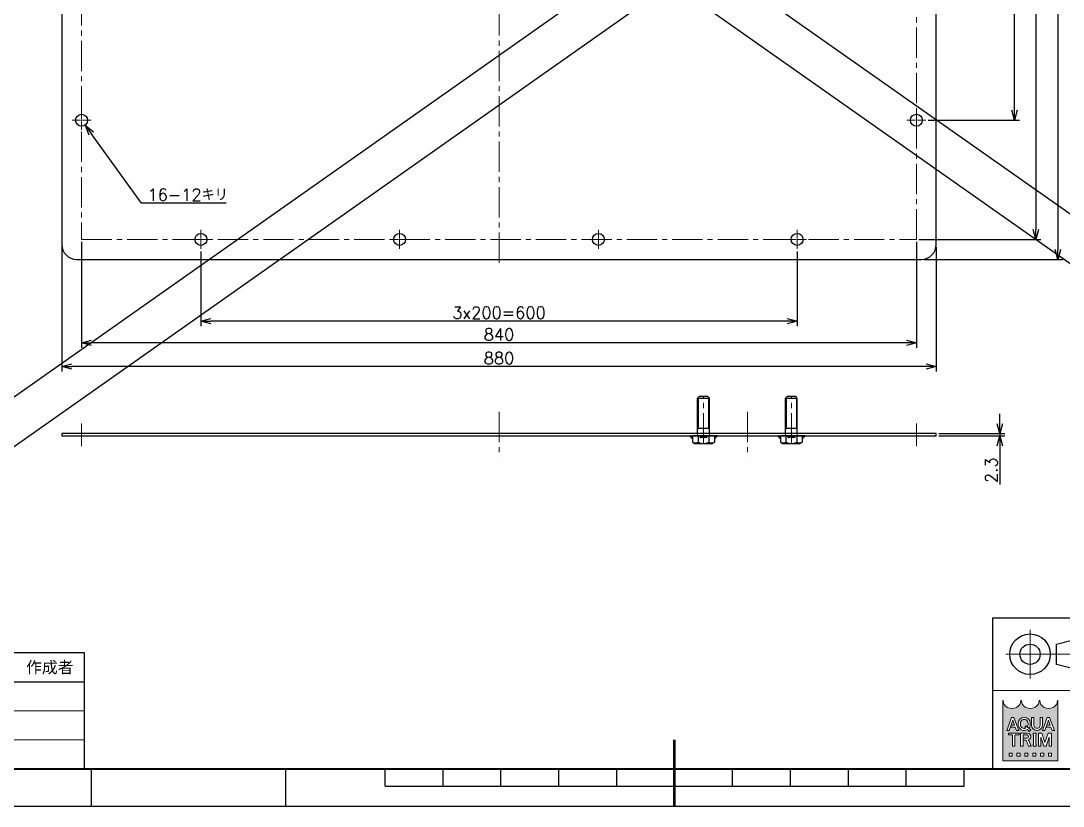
# Model space of a CAD drawing. Header units: millimetres. Extents: x 0 to 7745, y -34 to 1846.
# Drawn here: x 3168 to 4217, y 0 to 790 of the extents above; entities that cross this region are included whole.
import ezdxf
from ezdxf import colors
from ezdxf.entities.mleader import LeaderData, LeaderLine
from ezdxf.enums import TextEntityAlignment as Align
from ezdxf.math import Vec2, Vec3

# ---------------------------------------------------------------- set-up
doc = ezdxf.new("R2010")
doc.units = ezdxf.units.MM
doc.header["$LTSCALE"] = 1.6
doc.header["$PDMODE"] = 99
doc.header["$PDSIZE"] = 1
doc.linetypes.add('CENTER2', pattern=[28.575000000000003, 19.05, -3.175, 3.175, -3.175])
doc.linetypes.add('HIDDEN2', pattern=[4.7624999999999975, 3.174999999999999, -1.587499999999999])
for name, color, linetype, lineweight in [('01_外形線', 7, 'Continuous', 25), ('02_細線', 5, 'Continuous', 13), ('03_かくれ線', 6, 'HIDDEN2', 13), ('04_中心線', 1, 'CENTER2', 9), ('08_DIM', 3, 'Continuous', 13), ('99_図枠', 7, 'Continuous', 40)]:
    doc.layers.add(name, color=color, linetype=linetype, lineweight=lineweight)
doc.styles.add('KSS_TXT', font='txt.shx', dxfattribs={"bigfont": 'extfont2.shx'})
doc.styles.get("Standard").update_dxf_attribs({"font": 'txt.shx', "bigfont": 'extfont2.shx'})
doc.styles.add('寸法用', font='simplex.shx', dxfattribs={"width": 0.8, "bigfont": '@extfont2.shx'})
doc.styles.add('表題用', font='MS PGothic.ttf')
doc.dimstyles.new('KSS_DIM', dxfattribs={"dimscale": 4, "dimtxt": 3, "dimasz": 2.5, "dimexe": 1.25, "dimexo": 0.625, "dimtad": 1, "dimdsep": 46, "dimtxsty": 'KSS_TXT', "dimblk": 'OPEN30', "dimcen": 0, "dimazin": 2, "dimtfac": 0.75, "dimtmove": 0, "dimatfit": 3, "dimldrblk": 'OPEN30', "dimfxl": 1.25, "dimtolj": 1, "dimarcsym": 0})
doc.dimstyles.new('KSS_DIM$3', dxfattribs={"dimscale": 4, "dimtxt": 3, "dimasz": 2.5, "dimexe": 1.25, "dimexo": 0.625, "dimtad": 1, "dimtih": 1, "dimtoh": 1, "dimdsep": 46, "dimtxsty": 'KSS_TXT', "dimblk": 'OPEN30', "dimcen": 0, "dimazin": 2, "dimtfac": 0.75, "dimtofl": 0, "dimtmove": 0, "dimatfit": 3, "dimldrblk": 'OPEN30', "dimfxl": 1.25, "dimtolj": 1, "dimarcsym": 0})

# ---------------------------------------------------------------- blocks, each defined once
blk = doc.blocks.new('*U281')
at = {"layer": '04_中心線', "color": 0, "linetype": 'CENTER2', "transparency": 16777216}
for p, q in [((-9.500000006168193, 0), (-1.200000001233638, 0)), ((0, 1.200000001233639), (0, 9.500000006168193)), ((1.200000001233639, 0), (9.500000006168193, 0)), ((0, -9.500000006168193), (0, -1.200000001233638))]:
    blk.add_line(p, q, dxfattribs=at)
at = {"layer": '04_中心線', "color": 0, "linetype": 'Continuous', "transparency": 16777216}
for p, q in [((-0.6000000006168194, 0), (0.6000000006168194, 0)), ((0, -0.6000000006168194), (0, 0.6000000006168194))]:
    blk.add_line(p, q, dxfattribs=at)
blk = doc.blocks.new('*U285')
at = {"layer": '04_中心線', "color": 0, "linetype": 'CENTER2', "transparency": 16777216}
for p, q in [((-9.500000006168193, 0), (-1.200000001233638, 0)), ((0, 1.200000001233639), (0, 9.500000006168193)), ((1.200000001233639, 0), (9.500000006168193, 0)), ((0, -9.500000006168193), (0, -1.200000001233638))]:
    blk.add_line(p, q, dxfattribs=at)
at = {"layer": '04_中心線', "color": 0, "linetype": 'Continuous', "transparency": 16777216}
for p, q in [((-0.6000000006168194, 0), (0.6000000006168194, 0)), ((0, -0.6000000006168194), (0, 0.6000000006168194))]:
    blk.add_line(p, q, dxfattribs=at)
blk = doc.blocks.new('*U286')
at = {"layer": '04_中心線', "color": 0, "linetype": 'CENTER2', "transparency": 16777216}
for p, q in [((-9.500000006168193, 0), (-1.200000001233638, 0)), ((0, 1.200000001233639), (0, 9.500000006168193)), ((1.200000001233639, 0), (9.500000006168193, 0)), ((0, -9.500000006168193), (0, -1.200000001233638))]:
    blk.add_line(p, q, dxfattribs=at)
at = {"layer": '04_中心線', "color": 0, "linetype": 'Continuous', "transparency": 16777216}
for p, q in [((-0.6000000006168194, 0), (0.6000000006168194, 0)), ((0, -0.6000000006168194), (0, 0.6000000006168194))]:
    blk.add_line(p, q, dxfattribs=at)
blk = doc.blocks.new('*U284')
at = {"layer": '04_中心線', "color": 0, "linetype": 'CENTER2', "transparency": 16777216}
for p, q in [((-9.500000006168193, 0), (-1.200000001233638, 0)), ((0, 1.200000001233639), (0, 9.500000006168193)), ((1.200000001233639, 0), (9.500000006168193, 0)), ((0, -9.500000006168193), (0, -1.200000001233638))]:
    blk.add_line(p, q, dxfattribs=at)
at = {"layer": '04_中心線', "color": 0, "linetype": 'Continuous', "transparency": 16777216}
for p, q in [((-0.6000000006168194, 0), (0.6000000006168194, 0)), ((0, -0.6000000006168194), (0, 0.6000000006168194))]:
    blk.add_line(p, q, dxfattribs=at)
blk = doc.blocks.new('*U270')
at = {"layer": '04_中心線', "color": 0, "linetype": 'CENTER2', "transparency": 16777216}
for p, q in [((-9.500000006168193, 0), (-1.200000001233638, 0)), ((0, 1.200000001233639), (0, 9.500000006168193)), ((1.200000001233639, 0), (9.500000006168193, 0)), ((0, -9.500000006168193), (0, -1.200000001233638))]:
    blk.add_line(p, q, dxfattribs=at)
at = {"layer": '04_中心線', "color": 0, "linetype": 'Continuous', "transparency": 16777216}
for p, q in [((-0.6000000006168194, 0), (0.6000000006168194, 0)), ((0, -0.6000000006168194), (0, 0.6000000006168194))]:
    blk.add_line(p, q, dxfattribs=at)
blk = doc.blocks.new('*U274')
at = {"layer": '04_中心線', "color": 0, "linetype": 'CENTER2', "transparency": 16777216}
for p, q in [((-9.500000006168193, 0), (-1.200000001233638, 0)), ((0, 1.200000001233639), (0, 9.500000006168193)), ((1.200000001233639, 0), (9.500000006168193, 0)), ((0, -9.500000006168193), (0, -1.200000001233638))]:
    blk.add_line(p, q, dxfattribs=at)
at = {"layer": '04_中心線', "color": 0, "linetype": 'Continuous', "transparency": 16777216}
for p, q in [((-0.6000000006168194, 0), (0.6000000006168194, 0)), ((0, -0.6000000006168194), (0, 0.6000000006168194))]:
    blk.add_line(p, q, dxfattribs=at)
blk = doc.blocks.new('*U279')
at = {"layer": '04_中心線', "color": 0, "linetype": 'CENTER2', "transparency": 16777216}
blk.add_line((0, -443.5), (0, -88), dxfattribs=at)
blk = doc.blocks.new('_Open30')
at = {"color": 0, "linetype": 'ByBlock', "lineweight": -2}
for p, q in [((-1, 0.26794919), (0, 0)), ((0, 0), (-1, -0.26794919)), ((0, 0), (-1, 0))]:
    blk.add_line(p, q, dxfattribs=at)
blk = doc.blocks.new('*D303')
at = {"layer": '08_DIM', "color": 0, "lineweight": -2, "transparency": 16777216}
for p, q in [((3348.830992953201, 558.066286922448), (3348.830992953201, 482.9015970724577)), ((3948.830992953201, 558.066286922448), (3948.830992953201, 482.9015970724577)), ((3938.830992953201, 487.9015970724577), (3358.830992953201, 487.9015970724577))]:
    blk.add_line(p, q, dxfattribs=at)
at = {"layer": 'Defpoints', "color": 0, "transparency": 16777216}
for p in [(3348.830992953201, 560.566286922448), (3948.830992953201, 560.566286922448), (3348.830992953201, 487.9015970724577)]:
    blk.add_point(p, dxfattribs=at)
at = {"layer": '08_DIM', "color": 0, "lineweight": -2, "transparency": 16777216, "xscale": 10, "yscale": 10, "zscale": 10, "rotation": 180}
blk.add_blockref('_Open30', (3348.830992953201, 487.9015970724577), dxfattribs=at)
at = {"layer": '08_DIM', "color": 0, "lineweight": -2, "transparency": 16777216, "xscale": 10, "yscale": 10, "zscale": 10}
blk.add_blockref('_Open30', (3948.830992953201, 487.9015970724577), dxfattribs=at)
at = {"layer": '08_DIM', "color": 0, "transparency": 16777216, "insert": (3648.830992953201, 496.4015970724577), "char_height": 12, "attachment_point": 5, "style": 'KSS_TXT'}
blk.add_mtext('\\A1;3x200=600', dxfattribs=at)
blk = doc.blocks.new('*D304')
at = {"layer": '08_DIM', "color": 0, "lineweight": -2, "transparency": 16777216}
for p, q in [((3208.830992954003, 562.566286922448), (3208.830992954003, 437.1790498161448)), ((4088.829312036042, 562.3417322895001), (4088.829312036042, 437.1790498161448)), ((4078.829312036042, 442.1790498161448), (3218.830992954003, 442.1790498161448))]:
    blk.add_line(p, q, dxfattribs=at)
at = {"layer": 'Defpoints', "color": 0, "transparency": 16777216}
for p in [(3208.830992954003, 565.066286922448), (4088.829312036042, 564.8417322895001), (3208.830992954003, 442.1790498161448)]:
    blk.add_point(p, dxfattribs=at)
at = {"layer": '08_DIM', "color": 0, "lineweight": -2, "transparency": 16777216, "xscale": 10, "yscale": 10, "zscale": 10, "rotation": 180}
blk.add_blockref('_Open30', (3208.830992954003, 442.1790498161448), dxfattribs=at)
at = {"layer": '08_DIM', "color": 0, "lineweight": -2, "transparency": 16777216, "xscale": 10, "yscale": 10, "zscale": 10}
blk.add_blockref('_Open30', (4088.829312036042, 442.1790498161448), dxfattribs=at)
at = {"layer": '08_DIM', "color": 0, "transparency": 16777216, "insert": (3648.830152495023, 450.6790498161448), "char_height": 12, "attachment_point": 5, "style": 'KSS_TXT'}
blk.add_mtext('\\A1;880', dxfattribs=at)
blk = doc.blocks.new('*D305')
at = {"layer": '08_DIM', "color": 0, "lineweight": -2, "transparency": 16777216}
for p, q in [((4080.830992956331, 1290.066286919322), (4172.607473956082, 1290.066286919322)), ((4167.607473956082, 700.0662869193213), (4167.607473956082, 1280.066286919322)), ((4080.830992956331, 690.0662869193213), (4172.607473956082, 690.0662869193213))]:
    blk.add_line(p, q, dxfattribs=at)
at = {"layer": 'Defpoints', "color": 0, "transparency": 16777216}
for p in [(4078.330992956331, 1290.066286919322), (4167.607473956082, 1290.066286919322), (4078.330992956331, 690.0662869193213)]:
    blk.add_point(p, dxfattribs=at)
at = {"layer": '08_DIM', "color": 0, "lineweight": -2, "transparency": 16777216, "xscale": 10, "yscale": 10, "zscale": 10}
for p, rotation in [((4167.607473956082, 1290.066286919322), 90), ((4167.607473956082, 690.0662869193213), 270)]:
    blk.add_blockref('_Open30', p, dxfattribs=dict(at, rotation=rotation))
at = {"layer": '08_DIM', "color": 0, "transparency": 16777216, "insert": (4159.107473956081, 990.0662869193206), "char_height": 12, "attachment_point": 5, "rotation": 90, "style": 'KSS_TXT'}
blk.add_mtext('\\A1;3x200=600', dxfattribs=at)
blk = doc.blocks.new('*D306')
at = {"layer": '08_DIM', "color": 0, "lineweight": -2, "transparency": 16777216}
for p, q in [((4076.330992956333, 1430.066286922453), (4216.28020722671, 1430.066286922453)), ((4211.28020722671, 1420.066286922453), (4211.28020722671, 560.0662869224482)), ((4076.330992956333, 550.0662869224482), (4216.28020722671, 550.0662869224482))]:
    blk.add_line(p, q, dxfattribs=at)
at = {"layer": 'Defpoints', "color": 0, "transparency": 16777216}
for p in [(4073.830992956333, 1430.066286922453), (4073.830992956333, 550.0662869224482), (4211.28020722671, 550.0662869224482)]:
    blk.add_point(p, dxfattribs=at)
at = {"layer": '08_DIM', "color": 0, "lineweight": -2, "transparency": 16777216, "xscale": 10, "yscale": 10, "zscale": 10}
for p, rotation in [((4211.28020722671, 1430.066286922453), 90), ((4211.28020722671, 550.0662869224482), 270)]:
    blk.add_blockref('_Open30', p, dxfattribs=dict(at, rotation=rotation))
at = {"layer": '08_DIM', "color": 0, "transparency": 16777216, "insert": (4202.780207226709, 990.0662869224493), "char_height": 12, "attachment_point": 5, "rotation": 90, "style": 'KSS_TXT'}
blk.add_mtext('\\A1;880', dxfattribs=at)
blk = doc.blocks.new('*D307')
at = {"layer": '08_DIM', "color": 0, "lineweight": -2, "transparency": 16777216}
for p, q in [((4071.330992950163, 1410.066286916285), (4194.086941453277, 1410.066286916285)), ((4189.086941453277, 1400.066286916285), (4189.086941453277, 580.0662869224482)), ((4071.330992950163, 570.0662869224482), (4194.086941453277, 570.0662869224482))]:
    blk.add_line(p, q, dxfattribs=at)
at = {"layer": 'Defpoints', "color": 0, "transparency": 16777216}
for p in [(4068.830992950163, 1410.066286916285), (4068.830992950163, 570.0662869224482), (4189.086941453277, 570.0662869224482)]:
    blk.add_point(p, dxfattribs=at)
at = {"layer": '08_DIM', "color": 0, "lineweight": -2, "transparency": 16777216, "xscale": 10, "yscale": 10, "zscale": 10}
for p, rotation in [((4189.086941453277, 1410.066286916285), 90), ((4189.086941453277, 570.0662869224482), 270)]:
    blk.add_blockref('_Open30', p, dxfattribs=dict(at, rotation=rotation))
at = {"layer": '08_DIM', "color": 0, "transparency": 16777216, "insert": (4180.586941453276, 990.0662869193652), "char_height": 12, "attachment_point": 5, "rotation": 90, "style": 'KSS_TXT'}
blk.add_mtext('\\A1;840', dxfattribs=at)
blk = doc.blocks.new('*D308')
at = {"layer": '08_DIM', "color": 0, "lineweight": -2, "transparency": 16777216}
for p, q in [((3228.830992960173, 567.566286922448), (3228.830992960173, 460.9775341438802)), ((4068.830992950161, 567.566286922448), (4068.830992950161, 460.9775341438802)), ((4058.830992950161, 465.9775341438802), (3238.830992960173, 465.9775341438802))]:
    blk.add_line(p, q, dxfattribs=at)
at = {"layer": 'Defpoints', "color": 0, "transparency": 16777216}
for p in [(3228.830992960173, 570.066286922448), (4068.830992950161, 570.066286922448), (3228.830992960173, 465.9775341438802)]:
    blk.add_point(p, dxfattribs=at)
at = {"layer": '08_DIM', "color": 0, "lineweight": -2, "transparency": 16777216, "xscale": 10, "yscale": 10, "zscale": 10, "rotation": 180}
blk.add_blockref('_Open30', (3228.830992960173, 465.9775341438802), dxfattribs=at)
at = {"layer": '08_DIM', "color": 0, "lineweight": -2, "transparency": 16777216, "xscale": 10, "yscale": 10, "zscale": 10}
blk.add_blockref('_Open30', (4068.830992950161, 465.9775341438802), dxfattribs=at)
at = {"layer": '08_DIM', "color": 0, "transparency": 16777216, "insert": (3648.830992955167, 474.4775341438802), "char_height": 12, "attachment_point": 5, "style": 'KSS_TXT'}
blk.add_mtext('\\A1;840', dxfattribs=at)
blk = doc.blocks.new('*D310')
at = {"layer": '08_DIM', "color": 0, "lineweight": -2, "transparency": 16777216}
for p, q in [((3289.216114863345, 606.5681302588603), (3238.506183841368, 676.6206338708646)), ((3374.357781530015, 606.5681302588605), (3289.216114863345, 606.5681302588603))]:
    blk.add_line(p, q, dxfattribs=at)
at = {"layer": 'Defpoints', "color": 0, "transparency": 16777216}
for p in [(3225.01955412818, 695.2515441808673), (3232.642431792156, 684.7210296578221)]:
    blk.add_point(p, dxfattribs=at)
at = {"layer": '08_DIM', "color": 0, "lineweight": -2, "transparency": 16777216, "xscale": 10, "yscale": 10, "zscale": 10, "rotation": 125.9002014578065}
blk.add_blockref('_Open30', (3232.642431792156, 684.7210296578221), dxfattribs=at)
at = {"layer": '08_DIM', "color": 0, "transparency": 16777216, "insert": (3335.557781530015, 615.0681302588603), "char_height": 12, "attachment_point": 5, "style": 'KSS_TXT'}
blk.add_mtext('\\A1;16-12キリ', dxfattribs=at)
blk = doc.blocks.new('*D311')
at = {"layer": '08_DIM', "color": 0, "lineweight": -2, "transparency": 16777216}
for p, q in [((4152.786226990538, 384.7281305549697), (4152.786226990538, 394.7281305549697)), ((4091.330992956333, 374.7281305549697), (4157.786226990538, 374.7281305549697)), ((4091.330992956333, 372.4281305549696), (4157.786226990538, 372.4281305549696)), ((4152.786226990538, 374.7281305549697), (4152.786226990538, 372.4281305549696)), ((4152.786226990538, 362.4281305549696), (4152.786226990538, 323.4281305549696))]:
    blk.add_line(p, q, dxfattribs=at)
at = {"layer": 'Defpoints', "color": 0, "transparency": 16777216}
for p in [(4088.830992956333, 374.7281305549697), (4088.830992956333, 372.4281305549696), (4152.786226990538, 372.4281305549696)]:
    blk.add_point(p, dxfattribs=at)
at = {"layer": '08_DIM', "color": 0, "lineweight": -2, "transparency": 16777216, "xscale": 10, "yscale": 10, "zscale": 10}
for p, rotation in [((4152.786226990538, 374.7281305549697), 270), ((4152.786226990538, 372.4281305549696), 90)]:
    blk.add_blockref('_Open30', p, dxfattribs=dict(at, rotation=rotation))
at = {"layer": '08_DIM', "color": 0, "transparency": 16777216, "insert": (4144.286226990537, 337.9281305549684), "char_height": 12, "attachment_point": 5, "rotation": 90, "style": 'KSS_TXT'}
blk.add_mtext('\\A1;2.3', dxfattribs=at)
blk = doc.blocks.new('AM_BALLOON1')
at = {"transparency": 16777216}
blk.add_circle((0, 0), 5, dxfattribs=at)
blk.add_attdef('B_NUMBER', text='', height=3, dxfattribs=at).set_placement((0, 0), align=Align.MIDDLE_CENTER)
blk = doc.blocks.new('_OPEN')
at = {"color": 0, "linetype": 'ByBlock'}
for p, q in [((-1, 0.1666666666666666), (0, 0)), ((0, 0), (-1, -0.1666666666666666)), ((0, 0), (-1, 0))]:
    blk.add_line(p, q, dxfattribs=at)

msp = doc.modelspace()

# ---------------------------------------------------------------- hatches: boundary and pattern name
h = msp.add_hatch(color=256)
h.dxf.hatch_style = 1
h.paths.add_polyline_path([(3843.667169132981, 369.4281305549695), (3843.667169132981, 372.4281305549695), (3840.667169132981, 372.4281305549695)])
h = msp.add_hatch(color=256)
h.dxf.hatch_style = 1
h.paths.add_polyline_path([(3868.606469132979, 372.4281305549695), (3865.606469132979, 372.4281305549695), (3865.606469132979, 369.4281305549695)])
h = msp.add_hatch(color=256)
h.dxf.hatch_style = 1
h.paths.add_polyline_path([(3932.055516781293, 369.4281305549695), (3932.055516781293, 372.4281305549695), (3929.055516781293, 372.4281305549695)])
h = msp.add_hatch(color=256)
h.dxf.hatch_style = 1
h.paths.add_polyline_path([(3956.994816781291, 372.4281305549695), (3953.994816781291, 372.4281305549695), (3953.994816781291, 369.4281305549695)])
at = {"layer": '99_図枠', "lineweight": 5}
h = msp.add_hatch(color=256, dxfattribs=at)
h.dxf.hatch_style = 1
edge = h.paths.add_edge_path()
edge.add_arc((4211.174723057971, 106.1288117250794), 0.2638494914700903, 90, 180)
edge.add_ellipse((4201.939990856518, 106.1288117250794), major_axis=(-8.970882709983073, 0), ratio=0.8823529411764706, start_angle=360, end_angle=540, ccw=False)
edge.add_arc((4192.705258655064, 106.1288117250794), 0.2638494914700903, 3.187317984128254, 180.000000000026)
edge.add_ellipse((4183.470526453611, 106.1288117250794), major_axis=(-8.970882709983073, 0), ratio=0.8823529411764706, start_angle=360, end_angle=540, ccw=False)
edge.add_arc((4174.235794252158, 106.1288117250794), 0.2638494914700903, 3.187317984128254, 180)
edge.add_ellipse((4165.001062050704, 106.1288117250794), major_axis=(-8.970882709983073, 0), ratio=0.8823529411764706, start_angle=360, end_angle=540, ccw=False)
edge.add_arc((4155.766329849253, 106.1288117250794), 0.2638494914700904, 3.187317984128254, 90)
edge.add_line((4155.766329849253, 106.3926612165498), (4155.766329849253, 45.44342868695885))
edge.add_line((4155.766329849253, 45.44342868695838), (4211.174723057971, 45.44342868695838))
edge.add_line((4211.174723057971, 45.44342868695838), (4211.174723057971, 106.392661216547))
h.paths.add_polyline_path([(4164.700996906587, 89.2914619033212), (4166.88862828553, 89.2914619033212), (4171.86335089987, 76.16231120776952), (4171.86335089987, 76.09898732981812), (4169.494981763672, 76.09898732981812), (4168.256521241015, 79.57698676978492), (4163.385873849395, 79.57698676978492), (4164.099913803711, 81.58224290495677), (4167.5424812867, 81.58224290495677), (4165.794812596058, 86.49026428804396), (4162.094643428449, 76.09898732981812), (4159.726274292246, 76.09898732981812), (4159.726274292246, 76.16231120776952)], flags=16)
edge = h.paths.add_edge_path(flags=16)
edge.add_ellipse((4177.369203285185, 83.48677309098015), major_axis=(-6.06853830381208, 0), ratio=0.9565217391304344, start_angle=180, end_angle=360, ccw=False)
edge.add_line((4183.437741588994, 83.48677309098015), (4183.437741588994, 81.90367614215918))
edge.add_ellipse((4177.369203285185, 81.90367614215917), major_axis=(-6.06853830381208, 0), ratio=0.9565217391304344, start_angle=142.105255317713, end_angle=180, ccw=False)
edge.add_line((4182.158132183502, 78.3383618535986), (4180.457848159976, 79.73941486254428))
edge.add_ellipse((4177.369203285185, 82.05892012519305), major_axis=(3.869579800282076, 0), ratio=0.9950358206786508, start_angle=-37.0427632869818, end_angle=0)
edge.add_line((4181.238778227783, 82.05877065115233), (4181.238778227783, 83.33152910794625))
edge.add_ellipse((4177.369203285185, 83.33152910794625), major_axis=(3.869574942599581, 0), ratio=0.9947182625257319, start_angle=360, end_angle=540)
edge.add_line((4173.499628342583, 83.33152910794625), (4173.499628342583, 82.05878442860757))
edge.add_ellipse((4177.369203285185, 82.05892012519305), major_axis=(3.869579800282076, 0), ratio=0.9950358206786508, start_angle=-180, end_angle=-65.75794872216291)
edge.add_line((4178.958023182409, 78.5480790796605), (4177.880666411736, 79.59660519166079))
edge.add_line((4177.880666411733, 79.59660519165938), (4179.04937659307, 80.83761263807715))
edge.add_line((4179.04937659307, 80.83761263807902), (4183.93603443314, 76.81095204738818))
edge.add_line((4183.936034433141, 76.81095204738678), (4182.408999089493, 75.1894531825066))
edge.add_line((4182.408999089494, 75.18945318250708), (4180.57457897173, 76.9747832107843))
edge.add_ellipse((4177.369203285185, 81.90367614215917), major_axis=(-6.06853830381208, 0), ratio=0.9565217391304344, start_angle=0, end_angle=121.88362473889401, ccw=False)
edge.add_line((4171.300664981371, 81.90367614215917), (4171.300664981371, 83.48677309098014))
h.paths.add_polyline_path([(4172.255753237462, 73.46049241511712), (4172.255753237462, 71.61354597482567), (4168.298010865413, 71.61354597482567, 0.4142135623730951), (4168.03416137394, 71.3496964833552), (4168.03416137394, 60.26801784161027), (4165.659515950711, 60.26801784161027), (4165.659515950711, 71.3496964833552, 0.4142135623730951), (4165.395666459242, 71.61354597482567), (4161.437924087189, 71.61354597482567), (4161.437924087189, 73.46049241511712)], flags=16)
edge = h.paths.add_edge_path(flags=16)
edge.add_line((4173.75965246975, 73.46049241511712), (4179.828190773561, 73.46049241511712))
edge.add_ellipse((4179.82819077356, 69.99010131501574), major_axis=(-4.259087672863526, 8.240180743760002e-16), ratio=0.8148203011203055, start_angle=111.3869747349855, end_angle=270, ccw=False)
edge.add_arc((4180.481332874733, 65.28696088807193), 1.72510041383581, 22.272952259934925, 58.5531130129101, ccw=False)
edge.add_line((4182.077721383344, 65.94080732828563), (4184.351127937893, 60.37355763820034))
edge.add_line((4184.351127937894, 60.37355763820033), (4184.351127937894, 60.26801784161167))
edge.add_line((4184.351127937894, 60.26801784161027), (4181.791787870636, 60.26801784161027))
edge.add_line((4181.791787870636, 60.26801784161027), (4179.783382622939, 65.85844638406667))
edge.add_arc((4178.804340667768, 65.46431224903434), 1.055397965880371, 21.92829786654815, 90)
edge.add_line((4178.804340667768, 66.51971021491248), (4176.21345274042, 66.51971021491248))
edge.add_line((4176.213452740421, 66.51971021491248), (4176.213452740421, 68.3666566552044))
edge.add_line((4176.213452740421, 68.3666566552058), (4180.144810163325, 68.3666566552058))
edge.add_arc((4180.088201713455, 69.99010131501574), 1.624431309739436, 271.9970571044072, 448.0029428955928)
edge.add_line((4180.144810163327, 71.61354597482567), (4176.134297892981, 71.61354597482567))
edge.add_line((4176.13429789298, 71.61354597482567), (4176.13429789298, 60.26801784161074))
edge.add_line((4176.13429789298, 60.26801784161027), (4173.75965246975, 60.26801784161027))
edge.add_line((4173.75965246975, 60.26801784161027), (4173.75965246975, 73.46049241511571))
h.paths.add_polyline_path([(4184.657413321574, 89.2914619033212), (4187.032058744807, 89.2914619033212), (4187.032058744807, 81.90367614215917, 0.175030561155744), (4188.079611948369, 78.88000499924146, 0.2571496110314638), (4192.316893336526, 78.88000499924146, 0.1750305611562702), (4193.364446540088, 81.90367614216854), (4193.364446540088, 89.2914619033212), (4195.739091963319, 89.2914619033212), (4195.739091963319, 81.42636616279142, -0.3793912406243967), (4190.594026879653, 76.09898732981812), (4189.802478405238, 76.09898732981812, -0.3793912406243716), (4184.657413321574, 81.42636616279142)], flags=16)
h.paths.add_polyline_path([(4186.352025058943, 73.46049241511712), (4189.254369465116, 73.46049241511712), (4189.254369465116, 71.61354597482567, 0.4142135623730951), (4188.990519973646, 71.3496964833552), (4188.990519973646, 62.37881377337031, 0.4142135623730951), (4189.254369465116, 62.11496428190359), (4189.254369465116, 60.26801784161027), (4186.352025058943, 60.26801784161027), (4186.352025058943, 62.11496428190359, 0.4142135623730951), (4186.615874550415, 62.37881377337031), (4186.615874550415, 71.3496964833552, 0.4142135623730951), (4186.352025058943, 71.61354597482567)], flags=16)
h.paths.add_polyline_path([(4191.631585953446, 73.46049241511712), (4195.077351964581, 73.46049241511712), (4198.227823240199, 63.87900645232719), (4201.378294515816, 73.46049241511712), (4204.826247166106, 73.46049241511712), (4204.826247166106, 60.26801784161027), (4202.451601742876, 60.26801784161027), (4202.451601742876, 69.50275004306376), (4199.415145951814, 60.26801784161027), (4197.040500528585, 60.26801784161027), (4194.004044737522, 69.50275004306376), (4194.006231376678, 60.26801784161027), (4191.631585953446, 60.26801784161027)], flags=16)
h.paths.add_polyline_path([(4200.580123604633, 89.2914619033212), (4202.767754983576, 89.2914619033212), (4207.742477597915, 76.16231120776952), (4207.742477597915, 76.09898732981812), (4205.374108461716, 76.09898732981812), (4204.13564793906, 79.57698676978492), (4199.265000547442, 79.57698676978492), (4199.979040501757, 81.58224290495677), (4203.421607984744, 81.58224290495677), (4201.673939294103, 86.49026428804396), (4197.973770126491, 76.09898732981812), (4195.60540099029, 76.09898732981812), (4195.60540099029, 76.16231120776952)], flags=16)
h.paths.add_polyline_path([(4162.098717644533, 53.35891343106137), (4165.264911542175, 53.35891343106137), (4165.264911542175, 50.1927195334213), (4162.098717644533, 50.1927195334213)], flags=16)
h.paths.add_polyline_path([(4170.014202388637, 53.35891343106137), (4173.180396286277, 53.35891343106137), (4173.180396286277, 50.1927195334213), (4170.014202388637, 50.1927195334213)], flags=16)
h.paths.add_polyline_path([(4177.929687132739, 53.35891343106137), (4181.09588103038, 53.35891343106137), (4181.09588103038, 50.1927195334213), (4177.929687132739, 50.1927195334213)], flags=16)
h.paths.add_polyline_path([(4185.845171876842, 53.35891343106137), (4189.011365774483, 53.35891343106137), (4189.011365774483, 50.1927195334213), (4185.845171876842, 50.1927195334213)], flags=16)
h.paths.add_polyline_path([(4193.760656620943, 53.35891343106137), (4196.926850518584, 53.35891343106137), (4196.926850518584, 50.1927195334213), (4193.760656620943, 50.1927195334213)], flags=16)
h.paths.add_polyline_path([(4201.676141365047, 53.35891343106137), (4204.842335262687, 53.35891343106137), (4204.842335262687, 50.1927195334213), (4201.676141365047, 50.1927195334213)], flags=16)

# ---------------------------------------------------------------- linework, layer by layer
for p, q in [((2646.992999170617, 1655.492231894922), (4999.083441568737, -1.126752522395691e-07)), ((4999.083441568737, 1655.492231894922), (2646.992999170617, -1.126752522395691e-07)), ((4928.044435860273, 1655.492231894923), (2646.992999170617, 49.99999988732475)), ((2718.032004879081, 1655.492231894923), (4999.083441568737, 49.99999988732475))]:
    msp.add_line(p, q)
at = {"layer": '01_外形線'}
msp.add_lwpolyline([(3223.830992954003, 550.066286922448), (4073.830992956331, 550.066286922448, 0.414213562373095), (4088.830992956331, 565.066286922448), (4088.830992956331, 1415.066286922452, 0.414213562373095), (4073.830992956331, 1430.066286922452), (3223.830992954003, 1430.066286922452, 0.414213562373095), (3208.830992954003, 1415.066286922452), (3208.830992954003, 565.066286922448, 0.414213562373095)], format="xyb", close=True, dxfattribs=at)
for points in [[(3848.63681913298, 410.4281305549695), (3850.63681913298, 412.4281305549695)], [(3848.63681913298, 374.7281305549695), (3848.63681913298, 410.4281305549695)], [(3848.63681913298, 410.4281305549695), (3860.63681913298, 410.4281305549695)], [(3850.63681913298, 412.4281305549695), (3858.63681913298, 412.4281305549695)], [(3860.63681913298, 410.4281305549695), (3858.63681913298, 412.4281305549695)], [(3860.63681913298, 374.7281305549695), (3860.63681913298, 410.4281305549695)], [(3937.025166781292, 410.4281305549696), (3939.025166781292, 412.4281305549696)], [(3937.025166781292, 374.7281305549696), (3937.025166781292, 410.4281305549696)], [(3937.025166781292, 410.4281305549696), (3949.025166781292, 410.4281305549696)], [(3939.025166781292, 412.4281305549696), (3947.025166781292, 412.4281305549696)], [(3949.025166781292, 410.4281305549696), (3947.025166781292, 412.4281305549696)], [(3949.025166781292, 374.7281305549696), (3949.025166781292, 410.4281305549696)], [(3860.63681913298, 379.9281305549695), (3848.63681913298, 379.9281305549695)], [(3949.025166781292, 379.9281305549696), (3937.025166781292, 379.9281305549696)], [(3843.667169132981, 372.4281305549695), (3843.667169132981, 369.4281305549695), (3840.667169132981, 372.4281305549695), (3843.667169132981, 372.4281305549695)], [(3843.667169132981, 372.4281305549695), (3843.667169132981, 366.0653079824652)], [(3865.606469132979, 372.4281305549695), (3843.667169132981, 372.4281305549695)], [(3849.151994132973, 372.4281305549695), (3849.151994132973, 366.0653079824652)], [(3860.121644132985, 372.4281305549695), (3860.121644132985, 366.0653079824652)], [(3865.606469132979, 372.4281305549695), (3865.606469132979, 366.0653079824652)], [(3865.606469132979, 372.4281305549695), (3865.606469132979, 369.4281305549695), (3868.606469132979, 372.4281305549695), (3865.606469132979, 372.4281305549695)], [(3932.055516781293, 372.4281305549695), (3932.055516781293, 369.4281305549695), (3929.055516781293, 372.4281305549695), (3932.055516781293, 372.4281305549695)], [(3932.055516781293, 372.4281305549696), (3932.055516781293, 366.0653079824654)], [(3953.994816781291, 372.4281305549696), (3932.055516781293, 372.4281305549696)], [(3937.540341781285, 372.4281305549696), (3937.540341781285, 366.0653079824654)], [(3948.509991781297, 372.4281305549696), (3948.509991781297, 366.0653079824654)], [(3953.994816781291, 372.4281305549696), (3953.994816781291, 366.0653079824654)], [(3953.994816781291, 372.4281305549695), (3953.994816781291, 369.4281305549695), (3956.994816781291, 372.4281305549695), (3953.994816781291, 372.4281305549695)], [(3843.667169132981, 366.0653079824652), (3845.63681913298, 364.9281305549695)], [(3845.63681913298, 364.9281305549695), (3863.63681913298, 364.9281305549695)], [(3865.606469132979, 366.0653079824652), (3863.63681913298, 364.9281305549695)], [(3932.055516781293, 366.0653079824654), (3934.025166781292, 364.9281305549696)], [(3934.025166781292, 364.9281305549696), (3952.025166781292, 364.9281305549696)], [(3953.994816781291, 366.0653079824654), (3952.025166781292, 364.9281305549696)]]:
    msp.add_lwpolyline(points, dxfattribs=at)
msp.add_lwpolyline([(3208.830992954003, 372.4281305549695), (4088.830992956331, 372.4281305549695), (4088.830992956331, 374.7281305549695), (3208.830992954003, 374.7281305549695)], close=True, dxfattribs=at)
for points in [[(3843.66716908838, 366.0653079052857, 0.2679490822938216), (3849.151994177575, 366.0653079052857)], [(3849.151994130614, 366.0653079770562, 0.2073315778709855), (3860.121644135346, 366.0653079770562)], [(3860.121644088385, 366.0653079052857, 0.2679490822938216), (3865.606469177581, 366.0653079052857)], [(3932.055516736692, 366.0653079052859, 0.2679490822938216), (3937.540341825887, 366.0653079052859)], [(3937.540341778926, 366.0653079770564, 0.2073315778709855), (3948.509991783658, 366.0653079770564)], [(3948.509991736697, 366.0653079052859, 0.2679490822938216), (3953.994816825893, 366.0653079052859)]]:
    msp.add_lwpolyline(points, format="xyb", dxfattribs=at)
for centre in [(3228.830992960173, 689.9862869193212), (4068.830992950161, 690.0662869193211), (3348.830992953201, 570.1062869286161), (3548.830992953201, 570.1062869286161), (3748.830992953201, 570.1062869286161), (3948.830992953201, 570.1062869286161)]:
    msp.add_circle(centre, 6.000000006168193, dxfattribs=at)
at = {"layer": '02_細線'}
for points in [[(3849.63681913298, 379.9281305549695), (3849.63681913298, 411.4281305549695)], [(3859.63681913298, 379.9281305549695), (3859.63681913298, 411.4281305549695)], [(3938.025166781292, 379.9281305549696), (3938.025166781292, 411.4281305549696)], [(3948.025166781292, 379.9281305549696), (3948.025166781292, 411.4281305549696)], [(3849.63681913298, 379.9281305549695), (3848.63681913298, 378.9281305549695)], [(3859.63681913298, 379.9281305549695), (3860.63681913298, 378.9281305549695)], [(3938.025166781292, 379.9281305549696), (3937.025166781292, 378.9281305549696)], [(3948.025166781292, 379.9281305549696), (3949.025166781292, 378.9281305549696)]]:
    msp.add_lwpolyline(points, dxfattribs=at)
at = {"layer": '03_かくれ線'}
for p, q in [((3848.63681913298, 372.4281305549695), (3848.63681913298, 374.7281305549695)), ((3860.636819132981, 372.4281305549695), (3860.63681913298, 374.7281305549695)), ((3937.025166781292, 372.4281305549696), (3937.025166781292, 374.7281305549696)), ((3949.025166781293, 372.4281305549696), (3949.025166781292, 374.7281305549696))]:
    msp.add_line(p, q, dxfattribs=at)
at = {"layer": '04_中心線'}
for p, q in [((3648.830992957141, 396.578130554969), (3648.830992957141, 350.578130554969)), ((3898.830992957113, 396.578130554969), (3898.830992957113, 350.578130554969)), ((3228.830992960173, 385.078130554969), (3228.830992960173, 362.078130554969)), ((4068.830992950161, 385.078130554969), (4068.830992950161, 362.078130554969))]:
    msp.add_line(p, q, dxfattribs=at)
msp.add_lwpolyline([(3228.830992960173, 570.066286922448), (4068.830992950161, 570.066286922448), (4068.830992950161, 1410.066286916284), (3228.830992960173, 1410.066286916284)], close=True, dxfattribs=at)
for points in [[(3854.63681913298, 364.9281305549695), (3854.63681913298, 412.4281305549695)], [(3943.025166781292, 364.9281305549696), (3943.025166781292, 412.4281305549696)]]:
    msp.add_lwpolyline(points, dxfattribs=at)
at = {"layer": '99_図枠', "lineweight": 13}
for p, q in [((4183.159873315931, 128.315682426305), (4183.159873315931, 177.2623560440413)), ((4158.686536507063, 152.7890192351694), (4254.540439008463, 152.7890192351694)), ((4479.598904110591, 116.3703632695903), (4145.430145735591, 116.3703632695903)), ((2765.60010851178, 95.97591592886936), (3231.758904871178, 95.97591592886936)), ((2765.60010851178, 66.84099115640792), (3231.758904871178, 66.84099115640792))]:
    msp.add_line(p, q, dxfattribs=at)
at = {"layer": '99_図枠', "lineweight": 25}
for p, q in [((2765.60010851178, 125.1108407013326), (3231.758904871178, 125.1108407013326)), ((3238.838691590883, -1.126752522395691e-07), (3238.838691590883, 37.70606638394649)), ((3434.421441588423, -1.126752522395691e-07), (3434.421441588423, 37.70606638394649)), ((3534.237693858878, 20.22511152046926), (3534.237693858878, 37.70606638394649)), ((3592.507543403804, 20.22511152046926), (3592.507543403804, 37.70606638394649)), ((3650.777392948728, 20.22511152046926), (3650.777392948728, 37.70606638394649)), ((3709.047242493653, 20.22511152046926), (3709.047242493653, 37.70606638394649)), ((3767.317092038578, 20.22511152046926), (3767.317092038578, 37.70606638394649)), ((3883.856791128427, 20.22511152046926), (3883.856791128427, 37.70606638394649)), ((3942.12664067335, 20.22511152046926), (3942.12664067335, 37.70606638394649)), ((4000.396490218277, 20.22511152046926), (4000.396490218277, 37.70606638394649)), ((4058.666339763199, 20.22511152046926), (4058.666339763199, 37.70606638394649)), ((4116.936189308126, 20.22511152046926), (4116.936189308126, 37.70606638394649)), ((3534.237693858878, 20.22511152046926), (4116.936189308126, 20.22511152046926))]:
    msp.add_line(p, q, dxfattribs=at)
at = {"layer": '99_図枠', "lineweight": 5}
for p, q in [((4155.766329849253, 45.44342868695838), (4155.766329849253, 106.3926612165498)), ((4211.174723057971, 106.3926612165498), (4211.174723057971, 45.44342868695838)), ((4159.726274292246, 76.16231120776952), (4164.700996906587, 89.2914619033212)), ((4162.094643428449, 76.09898732981812), (4165.794812596058, 86.49026428804396)), ((4164.700996906587, 89.2914619033212), (4166.88862828553, 89.2914619033212)), ((4167.5424812867, 81.58224290495677), (4165.794812596058, 86.49026428804396)), ((4171.86335089987, 76.16231120776952), (4166.88862828553, 89.2914619033212)), ((4184.657413321574, 81.42636616279142), (4184.657413321574, 89.2914619033212)), ((4187.032058744807, 89.2914619033212), (4184.657413321574, 89.2914619033212)), ((4187.032058744807, 81.90367614215917), (4187.032058744807, 89.2914619033212)), ((4193.364446540088, 81.90367614215917), (4193.364446540088, 89.2914619033212)), ((4193.364446540088, 89.2914619033212), (4195.739091963319, 89.2914619033212)), ((4195.60540099029, 76.16231120776952), (4200.580123604633, 89.2914619033212)), ((4195.739091963319, 81.42636616279142), (4195.739091963319, 89.2914619033212)), ((4197.973770126491, 76.09898732981812), (4201.673939294103, 86.49026428804396)), ((4200.580123604633, 89.2914619033212), (4202.767754983576, 89.2914619033212)), ((4203.421607984744, 81.58224290495677), (4201.673939294103, 86.49026428804396)), ((4207.742477597915, 76.16231120776952), (4202.767754983576, 89.2914619033212)), ((4159.726274292246, 76.09898732981812), (4159.726274292246, 76.16231120776952)), ((4159.726274292246, 76.16231120776952), (4159.726274292246, 76.16231120776952)), ((4159.726274292246, 76.09898732981812), (4159.726274292246, 76.16231120776952)), ((4159.726274292246, 76.09898732981812), (4162.094643428449, 76.09898732981812)), ((4161.437924087189, 73.46049241511712), (4172.255753237462, 73.46049241511712)), ((4161.437924087189, 73.46049241511712), (4161.437924087189, 71.61354597482567)), ((4163.385873849395, 79.57698676978492), (4164.099913803711, 81.58224290495677)), ((4163.385873849395, 79.57698676978492), (4168.256521241015, 79.57698676978492)), ((4164.099913803711, 81.58224290495677), (4167.5424812867, 81.58224290495677)), ((4169.494981763672, 76.09898732981812), (4168.256521241015, 79.57698676978492)), ((4171.86335089987, 76.09898732981812), (4169.494981763672, 76.09898732981812)), ((4171.300664981371, 83.48677309098015), (4171.300664981371, 81.90367614215917)), ((4171.86335089987, 76.09898732981812), (4171.86335089987, 76.16231120776952)), ((4172.255753237462, 73.46049241511712), (4172.255753237462, 71.61354597482567)), ((4173.499628342583, 83.33152910794625), (4173.499628342583, 82.06505154888985)), ((4173.75965246975, 73.46049241511712), (4173.75965246975, 60.26801784161027)), ((4173.75965246975, 73.46049241511712), (4179.82819077356, 73.46049241511712)), ((4177.880666411733, 79.59660519165938), (4179.04937659307, 80.83761263807902)), ((4177.880666411733, 79.59660519165938), (4178.958023182409, 78.5480790796605)), ((4179.04937659307, 80.83761263807902), (4183.936034433141, 76.81095204738678)), ((4180.457848159976, 79.73941486254569), (4182.158132183502, 78.3383618535986)), ((4180.574578971732, 76.97478321078569), (4182.408999089494, 75.18945318250708)), ((4181.238778227783, 83.33152910794625), (4181.238778227783, 82.06505154888985)), ((4182.408999089494, 75.18945318250708), (4183.936034433141, 76.81095204738678)), ((4183.437741588994, 83.48677309098015), (4183.437741588994, 81.90367614215917)), ((4186.352025058943, 73.46049241511712), (4189.254369465116, 73.46049241511712)), ((4186.352025058943, 73.46049241511712), (4186.352025058943, 71.61354597482567)), ((4189.254369465116, 73.46049241511712), (4189.254369465116, 71.61354597482567)), ((4190.594026879651, 76.09898732981812), (4189.802478405242, 76.09898732981812)), ((4191.631585953446, 73.46049241511712), (4191.631585953446, 60.26801784161027)), ((4191.631585953446, 73.46049241511712), (4195.077351964581, 73.46049241511712)), ((4198.227823240199, 63.87900645232719), (4195.077351964581, 73.46049241511712)), ((4195.60540099029, 76.09898732981812), (4195.60540099029, 76.16231120776952)), ((4195.60540099029, 76.16231120776952), (4195.60540099029, 76.16231120776952)), ((4195.60540099029, 76.09898732981812), (4195.60540099029, 76.16231120776952)), ((4195.60540099029, 76.09898732981812), (4197.973770126491, 76.09898732981812)), ((4198.227823240199, 63.87900645232719), (4201.378294515816, 73.46049241511712)), ((4199.265000547442, 79.57698676978492), (4199.979040501757, 81.58224290495677)), ((4199.265000547442, 79.57698676978492), (4204.13564793906, 79.57698676978492)), ((4199.979040501757, 81.58224290495677), (4203.421607984744, 81.58224290495677)), ((4204.826247166106, 73.46049241511712), (4201.378294515816, 73.46049241511712)), ((4205.374108461716, 76.09898732981812), (4204.13564793906, 79.57698676978492)), ((4204.826247166106, 60.26801784161027), (4204.826247166106, 73.46049241511712)), ((4207.742477597915, 76.09898732981812), (4205.374108461716, 76.09898732981812)), ((4207.742477597915, 76.09898732981812), (4207.742477597915, 76.16231120776952)), ((4161.437924087189, 71.61354597482567), (4165.395666459242, 71.61354597482567)), ((4165.659515950711, 60.26801784161027), (4165.659515950711, 71.3496964833552)), ((4168.03416137394, 60.26801784161027), (4168.03416137394, 71.3496964833552)), ((4168.298010865413, 71.61354597482567), (4172.255753237462, 71.61354597482567)), ((4176.13429789298, 60.26801784161027), (4176.13429789298, 71.61354597482567)), ((4176.13429789298, 71.61354597482567), (4180.144810163327, 71.61354597482567)), ((4176.213452740421, 66.51971021491248), (4176.213452740421, 68.3666566552058)), ((4176.213452740421, 68.3666566552058), (4180.144810163327, 68.3666566552058)), ((4176.213452740421, 66.51971021491248), (4178.804340667768, 66.51971021491248)), ((4179.78338262294, 65.85844638406807), (4181.791787870636, 60.26801784161027)), ((4182.077721383344, 65.9408073282875), (4184.351127937894, 60.37355763820033)), ((4186.615874550415, 62.37881377337031), (4186.615874550415, 71.3496964833552)), ((4188.990519973646, 62.37881377337031), (4188.990519973646, 71.3496964833552)), ((4194.006231376678, 60.26801784161027), (4194.004044737522, 69.50275004306376)), ((4197.040500528585, 60.26801784161027), (4194.004044737522, 69.50275004306376)), ((4199.415145951814, 60.26801784161027), (4202.451601742876, 69.50275004306376)), ((4202.451601742876, 69.50275004306376), (4202.451601742876, 60.26801784161027)), ((4162.098717644533, 53.35891343106137), (4165.264911542175, 53.35891343106137)), ((4162.098717644533, 53.35891343106137), (4162.098717644533, 50.1927195334213)), ((4165.264911542175, 53.35891343106137), (4165.264911542175, 50.1927195334213)), ((4165.659515950711, 60.26801784161027), (4168.03416137394, 60.26801784161027)), ((4170.014202388637, 53.35891343106137), (4173.180396286277, 53.35891343106137)), ((4170.014202388637, 53.35891343106137), (4170.014202388637, 50.1927195334213)), ((4173.180396286277, 53.35891343106137), (4173.180396286277, 50.1927195334213)), ((4173.75965246975, 60.26801784161027), (4176.13429789298, 60.26801784161027)), ((4177.929687132739, 53.35891343106137), (4181.09588103038, 53.35891343106137)), ((4177.929687132739, 53.35891343106137), (4177.929687132739, 50.1927195334213)), ((4181.09588103038, 53.35891343106137), (4181.09588103038, 50.1927195334213)), ((4181.791787870636, 60.26801784161027), (4184.351127937894, 60.26801784161027)), ((4184.351127937894, 60.37355763820033), (4184.351127937894, 60.26801784161027)), ((4185.845171876842, 53.35891343106137), (4189.011365774483, 53.35891343106137)), ((4185.845171876842, 53.35891343106137), (4185.845171876842, 50.1927195334213)), ((4186.352025058943, 60.26801784161027), (4186.352025058943, 62.11496428190359)), ((4186.352025058943, 60.26801784161027), (4189.254369465116, 60.26801784161027)), ((4189.011365774483, 53.35891343106137), (4189.011365774483, 50.1927195334213)), ((4189.254369465116, 60.26801784161027), (4189.254369465116, 62.11496428190359)), ((4191.631585953446, 60.26801784161027), (4194.006231376678, 60.26801784161027)), ((4193.760656620943, 53.35891343106137), (4196.926850518584, 53.35891343106137)), ((4193.760656620943, 53.35891343106137), (4193.760656620943, 50.1927195334213)), ((4196.926850518584, 53.35891343106137), (4196.926850518584, 50.1927195334213)), ((4197.040500528585, 60.26801784161027), (4199.415145951814, 60.26801784161027)), ((4204.842335262687, 53.35891343106137), (4201.676141365047, 53.35891343106137)), ((4201.676141365047, 53.35891343106137), (4201.676141365047, 50.1927195334213)), ((4202.451601742876, 60.26801784161027), (4204.826247166106, 60.26801784161027)), ((4204.842335262687, 53.35891343106137), (4204.842335262687, 50.1927195334213)), ((4211.174723057971, 45.44342868695838), (4155.766329849253, 45.44342868695838)), ((4165.264911542175, 50.1927195334213), (4162.098717644533, 50.1927195334213)), ((4173.180396286277, 50.1927195334213), (4170.014202388637, 50.1927195334213)), ((4181.09588103038, 50.1927195334213), (4177.929687132739, 50.1927195334213)), ((4189.011365774483, 50.1927195334213), (4185.845171876842, 50.1927195334213)), ((4196.926850518584, 50.1927195334213), (4193.760656620943, 50.1927195334213)), ((4201.676141365047, 50.1927195334213), (4204.842335262687, 50.1927195334213))]:
    msp.add_line(p, q, dxfattribs=at)
at = {"layer": '99_図枠', "lineweight": 53}
msp.add_line((3825.586941583502, -1.126752522395691e-07), (3825.586941583502, 66.84099115640792), dxfattribs=at)
at = {"layer": '99_図枠'}
msp.add_lwpolyline([(2765.60010851178, 37.70606638394649), (4961.208039364539, 37.70606638394649), (4961.208039364539, 1621.614597668944), (2765.60010851178, 1621.614597668944)], close=True, dxfattribs=at)
at = {"layer": '99_図枠', "lineweight": 25}
for points in [[(4145.430145735591, 37.70606638394649), (4961.208039364539, 37.70606638394649), (4961.208039364539, 189.2076752007504), (4145.430145735591, 189.2076752007504)], [(2765.60010851178, 37.70606638394649), (3231.758904871178, 37.70606638394649), (3231.758904871178, 154.245765473796), (2765.60010851178, 154.245765473796)]]:
    msp.add_lwpolyline(points, close=True, dxfattribs=at)
msp.add_lwpolyline([(4209.672654858874, 162.9862429055327), (4250.461549540321, 173.1834665758941), (4250.461549540321, 132.3945718944503), (4209.672654858874, 142.5917955648099), (4209.672654858874, 162.9862429055327)], dxfattribs=at)
for radius in [20.3944473407236, 10.1972236703618]:
    msp.add_circle((4183.159873315931, 152.7890192351694), radius, dxfattribs=at)
at = {"layer": '99_図枠', "lineweight": 5}
for centre, radius, start, end in [((4155.766329849253, 106.1288117250794), 0.2638494914700903, 0, 90), ((4174.235794252158, 106.1288117250794), 0.2638494914700903, 0, 180), ((4174.235794252158, 106.1288117250794), 0.2638494914700903, 0, 90), ((4192.705258655064, 106.1288117250794), 0.2638494914700903, 0, 180), ((4211.174723057971, 106.1288117250794), 0.2638494914700903, 90, 180), ((4190.235133923036, 81.66502115247624), 5.582823954959125, 182.450030992261, 265.5552572885242), ((4191.742302626326, 81.84224539424724), 4.710644452747883, 179.2527938813867, 218.9645718468401), ((4190.198252642446, 82.72707211300562), 4.391874744162464, 241.1577278083485, 298.8422721916515), ((4190.161371361859, 81.66502115247624), 5.582823954959125, 274.4447427114758, 357.5499690077389), ((4188.654202658567, 81.84224539424724), 4.710644452747353, 321.0354281531594, 0.7472061186133364), ((4165.395666459242, 71.3496964833552), 0.2638494914700903, 0, 90), ((4168.298010865413, 71.3496964833552), 0.2638494914700903, 90, 180), ((4178.804340667768, 65.46431224903434), 1.055397965880361, 21.92829786657347, 90), ((4180.088201713455, 69.99010131501574), 1.624431309739436, 271.9970571043542, 88.00294289554141), ((4180.481332874733, 65.28696088807193), 1.725100413835839, 22.2729522600061, 58.55311301289034), ((4186.352025058943, 71.3496964833552), 0.2638494914700903, 0, 90), ((4189.254369465116, 71.3496964833552), 0.2638494914700903, 90, 180), ((4186.352025058943, 62.37881377337031), 0.2638494914700903, 270, 0), ((4189.254369465116, 62.37881377337031), 0.2638494914700903, 180, 270)]:
    msp.add_arc(centre, radius, start, end, dxfattribs=at)
for centre, major_axis, ratio, start_param, end_param in [((4165.001062050704, 106.1288117250794), (-8.970882709983073, 0), 0.8823529411764706, 6.283185307179585, 9.424777960769381), ((4183.470526453611, 106.1288117250794), (-8.970882709983073, 0), 0.8823529411764706, 6.283185307179585, 9.424777960769381), ((4201.939990856518, 106.1288117250794), (-8.970882709983073, 0), 0.8823529411764706, 6.283185307179585, 9.424777960769381), ((4177.369203285185, 83.48677309098015), (-6.06853830381208, 0), 0.9565217391304344, 3.141592653589793, 6.283185307179585), ((4177.369203285185, 83.33152910794625), (3.869574942599581, 0), 0.9947182625257319, 6.283185307179585, 9.424777960769381), ((4179.82819077356, 69.99010131501574), (-4.259087672863526, 8.240180743760002e-16), 0.8148203011203053, 1.944069452961234, 4.712388980384689)]:
    msp.add_ellipse(centre, major_axis=major_axis, ratio=ratio, start_param=start_param, end_param=end_param, dxfattribs=at)
at = {"layer": '99_図枠', "lineweight": 5, "extrusion": (0, 0, -1)}
for centre, major_axis, ratio, start_param, end_param in [((4177.369203285185, 81.90367614215917), (-6.06853830381208, 0), 0.9565217391304344, 4.155914751220672, 6.283185307179585), ((4177.369203285185, 82.05892012519305), (3.869579800282075, 0), 0.9950358206786508, 7.430878021738926, 9.424777960769381), ((4177.369203285185, 82.05892012519305), (3.869579800282075, 0), 0.9950358206786508, 6.283185307179585, 6.929703490574294), ((4177.369203285185, 81.90367614215917), (-6.06853830381208, 0), 0.9565217391304344, 3.141592653589793, 3.802980717498314)]:
    msp.add_ellipse(centre, major_axis=major_axis, ratio=ratio, start_param=start_param, end_param=end_param, dxfattribs=at)
at = {"layer": 'Defpoints'}
msp.add_lwpolyline([(2652.090441588782, -1.126752522395691e-07), (4999.083441568737, -1.126752522395691e-07), (4999.083441568737, 1659.489999873146), (2652.090441588782, 1659.489999873146)], close=True, dxfattribs=at)

# ---------------------------------------------------------------- block references
at = {"layer": '04_中心線', "linetype": 'CENTER2'}
for name, p in [('*U279', (3648.830992957133, 990.0662869201278)), ('*U274', (4068.830992950161, 690.0662869193211))]:
    msp.add_blockref(name, p, dxfattribs=at)
for name, p, rotation in [('*U281', (3228.830992960173, 689.9862869193212), 180), ('*U270', (3348.830992953201, 570.1062869286161), 270), ('*U284', (3548.830992953201, 570.1062869286161), 270), ('*U285', (3748.830992953201, 570.1062869286161), 270), ('*U286', (3948.830992953201, 570.1062869286161), 270)]:
    msp.add_blockref(name, p, dxfattribs=dict(at, rotation=rotation))

# ---------------------------------------------------------------- texts
at = {"layer": '03_かくれ線', "style": '寸法用', "width": 0.8}
for p in [(3858.202044247117, 372.1281305549684), (3946.590391895429, 372.1281305549685)]:
    msp.add_text('M12×40', height=1.5, rotation=180, dxfattribs=at).set_placement(p)
at = {"layer": '99_図枠', "style": '表題用'}
msp.add_text('作成者', height=11.65396990898491, dxfattribs=at).set_placement((3196.796995144221, 139.6783030875643), align=Align.MIDDLE_CENTER)

# ---------------------------------------------------------------- dimensions: what is measured, and where the dimension line sits
at = {"layer": '08_DIM'}
for base, p1, p2, picture, middle in [((4211.28020722671, 550.0662869224482), (4073.830992956331, 1430.066286922452), (4073.830992956331, 550.066286922448), '*D306', (4202.780207226709, 990.0662869224493)), ((4189.086941453277, 570.0662869224482), (4068.830992950161, 1410.066286916284), (4068.830992950161, 570.066286922448), '*D307', (4180.586941453276, 990.0662869193652)), ((4152.786226990538, 372.4281305549696), (4088.830992956331, 374.7281305549695), (4088.830992956331, 372.4281305549695), '*D311', (4144.286226990537, 337.9281305549684))]:
    dim = msp.add_linear_dim(base=base, p1=p1, p2=p2, angle=90, dimstyle='KSS_DIM', dxfattribs=at)
    dim.commit()
    dim.dimension.update_dxf_attribs({"geometry": picture, "text_midpoint": middle})
dim = msp.add_linear_dim(base=(4167.607473956082, 1290.066286919322), p1=(4078.330992956329, 690.0662869193211), p2=(4078.330992956329, 1290.066286919322), angle=90, text='3x200=<>', dimstyle='KSS_DIM', dxfattribs=at)
dim.commit()
dim.dimension.update_dxf_attribs({"geometry": '*D305', "text_midpoint": (4159.107473956081, 990.0662869193206)})
dim = msp.add_diameter_dim_2p(p1=(3225.01955412818, 695.2515441808673), p2=(3232.642431792156, 684.7210296578221), text='16-12キリ', dimstyle='KSS_DIM$3', override={"dimpost": '<>'}, dxfattribs=at)
dim.commit()
dim.dimension.update_dxf_attribs({"geometry": '*D310', "text_midpoint": (3335.557781530015, 606.5681302588603), "dimtype": 163})
for base, p1, p2, picture, middle in [((3228.830992960173, 465.9775341438802), (4068.830992950161, 570.066286922448), (3228.830992960173, 570.066286922448), '*D308', (3648.830992955167, 474.4775341438802)), ((3208.830992954003, 442.1790498161448), (4088.829312036042, 564.8417322895001), (3208.830992954003, 565.066286922448), '*D304', (3648.830152495023, 450.6790498161448))]:
    dim = msp.add_linear_dim(base=base, p1=p1, p2=p2, dimstyle='KSS_DIM', dxfattribs=at)
    dim.commit()
    dim.dimension.update_dxf_attribs({"geometry": picture, "text_midpoint": middle})
dim = msp.add_linear_dim(base=(3348.830992953201, 487.9015970724577), p1=(3948.830992953201, 560.566286922448), p2=(3348.830992953201, 560.566286922448), text='3x200=<>', dimstyle='KSS_DIM', dxfattribs=at)
dim.commit()
dim.dimension.update_dxf_attribs({"geometry": '*D303', "text_midpoint": (3648.830992953201, 496.4015970724577)})

# ---------------------------------------------------------------- leaders
ml = msp.add_multileader_block('Standard', dxfattribs=at)
ml.set_content('AM_BALLOON1', color=256, scale=5)
ml.set_attribute('B_NUMBER', '15', width=0)
ml.set_leader_properties(color=256, linetype='ByLayer', lineweight=-1)
ml.set_arrow_properties(name='OPEN')
ml.build(insert=Vec2(0, 0))
ml.multileader.update_dxf_attribs({"leader_type": 0, "has_dogleg": 0, "text_right_attachment_type": 6, "dogleg_length": 0, "arrow_head_size": 10, "scale": 2.5, "block_connection_type": 1})
ctx = ml.context
ctx.base_point, ctx.scale, ctx.char_height, ctx.arrow_head_size, ctx.landing_gap_size, ctx.plane_origin = Vec3(5526.565692454078, 1521.239161289863), 2.5, 20, 10, 10, Vec3(5526.565692454078, 1521.239161289863)
ctx.right_attachment, ctx.attachment_type = 6, 1
notes = []
notes.append((ctx, [(0, (0, 0, 0), (0, 0), (1, 0), 1, [])]))
ctx.block.insert = Vec3(5526.565692454078, 1521.239161289863)
for ctx, leaders in notes:
    for number, flags, end, landing, length, lines in leaders:
        leader = LeaderData()
        leader.index, (leader.has_last_leader_line, leader.has_dogleg_vector, leader.attachment_direction) = number, flags
        leader.last_leader_point, leader.dogleg_vector, leader.dogleg_length = Vec3(end), Vec3(landing), length
        for number, points, colour, breaks in lines:
            line = LeaderLine()
            line.index, line.vertices, line.color, line.breaks = number, Vec3.list(points), colors.encode_raw_color(colour), breaks
            leader.lines.append(line)
        ctx.leaders.append(leader)

doc.saveas('drawing.dxf')
